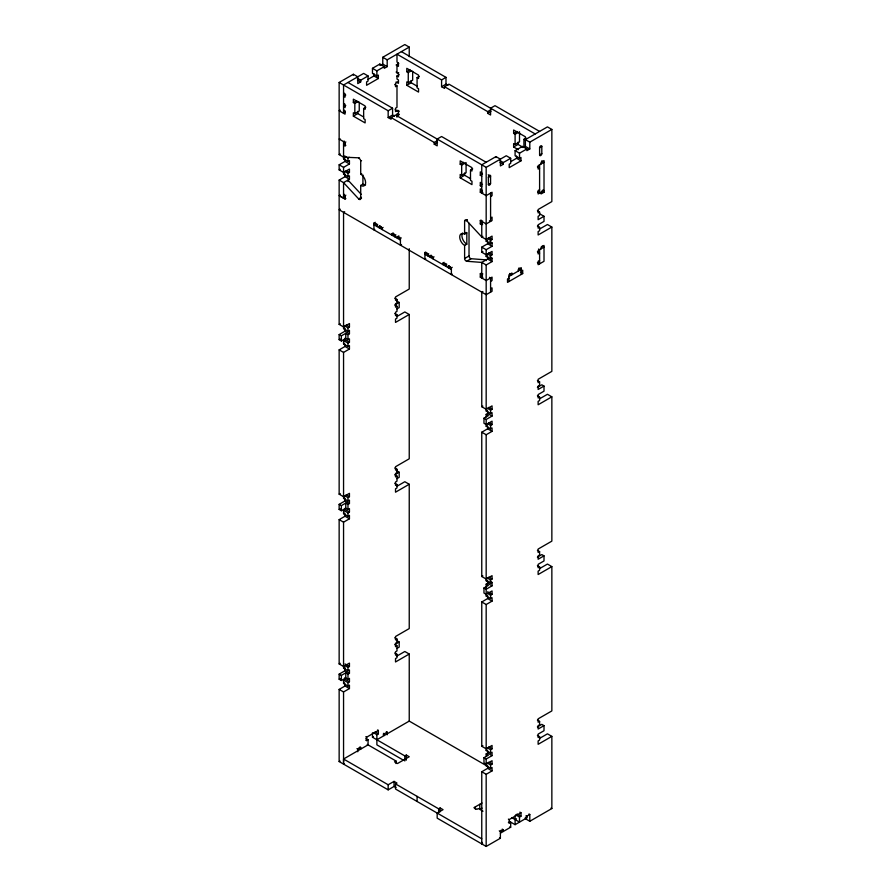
<?xml version="1.0" encoding="UTF-8"?>
<svg xmlns="http://www.w3.org/2000/svg" width="891" height="891" viewBox="0 0 891 891"><rect width="100%" height="100%" fill="white"/><g stroke="black" fill="none" stroke-linecap="round" stroke-linejoin="round"><path stroke-width="1.34" d="M396.005 787.599L394.045 786.463L388.164 789.86L339.148 761.56L339.148 689.411L345.029 686.014L349.439 688.565L349.439 685.168L347.969 686.014L343.558 683.464L343.558 680.067L345.029 679.22L349.439 681.771L349.439 678.374L347.969 679.22L345.764 677.951L341.353 680.501L339.148 679.22L339.148 674.131L345.029 670.734L349.439 673.284L349.439 669.887L347.969 670.734L343.558 668.183L343.558 522.182L349.439 518.785L349.439 515.388L347.969 516.234L343.558 513.695L343.558 510.298L345.029 509.452L349.439 511.991L349.439 508.605L347.969 509.452L345.764 508.171L341.353 510.721L339.148 509.452L339.148 504.351L345.029 500.965L349.439 503.504L349.439 500.107L347.969 500.965L343.558 498.414L343.558 352.413L349.439 349.016L349.439 345.619L347.969 346.465L343.558 343.915L343.558 340.518L345.029 339.671L349.439 342.222L349.439 338.825L347.969 339.671L345.764 338.402L341.353 340.952L339.148 339.671L339.148 334.582L345.029 331.185L349.439 333.735L349.439 330.338L347.969 331.185L343.558 328.634L343.558 212.348L344.661 211.702M343.558 762.284L343.558 691.962L349.439 688.565M409.236 720.886L409.236 654.039L404.826 651.499L396.985 656.021M482.655 843.387L481.764 843.9L481.764 842.084M509.273 821.302L515.098 824.665L515.098 815.744M359.485 157.852L343.558 157.161L339.148 154.622L339.148 82.462L353.359 74.265L357.77 76.804L357.77 83.598L360.71 81.905L360.71 80.201L368.061 75.958L368.061 81.048L366.591 81.905L366.591 85.291L378.352 78.508L378.352 75.111L376.882 75.958L372.471 73.407L372.471 68.317L379.822 64.074L384.244 66.625L384.244 68.317L387.184 66.625L387.184 59.831L409.236 47.1L409.236 56.679M387.184 66.625L382.762 64.074L382.762 57.28L404.826 44.55L409.236 47.1M380.379 65.455L382.762 64.074M372.471 68.317L376.882 70.868L384.244 66.625M368.061 79.355L373.942 75.958L378.352 78.508M345.764 95.059L343.558 96.328L345.029 97.175L345.029 93.789L343.558 92.931M345.764 105.528L343.558 106.797L345.029 107.644L345.029 104.258L343.558 103.401M396.094 81.961L398.455 83.32L398.455 79.923L396.985 79.076L396.985 75.958L399.19 74.688M340.251 110.128L339.148 110.762L345.029 114.159L345.029 110.762L343.558 109.916M359.24 102.131L359.24 111.041L354.83 113.591L353.359 112.745L353.359 116.142L365.121 122.925L365.121 119.528L363.651 118.681L363.651 108.502L365.121 109.348L365.121 105.951L353.359 99.157L353.359 102.554L356.667 100.65M412.667 71.291L412.667 80.201L408.256 82.752L406.786 81.905L406.786 85.291L418.547 92.085L418.547 88.688L417.077 87.841L417.077 77.651L418.547 78.508L418.547 75.111L406.786 68.317L406.786 71.714L410.094 69.799M353.359 102.554L354.83 103.401L358.137 101.496M406.786 71.714L408.256 72.561L411.564 70.656M345.396 112.244L343.558 113.313L343.558 85.013L363.651 73.407L368.061 75.958M398.455 81.616L395.515 83.32L395.515 86.705L396.985 85.859L396.985 107.366L395.515 108.212L395.515 111.609L397.898 110.228M363.651 108.502L365.856 107.221M417.077 77.651L419.282 76.381M353.359 116.142L357.77 113.591L363.651 116.988M406.786 85.291L411.197 82.752L417.077 86.149M339.972 138.584L339.148 139.063L345.029 142.449L345.853 141.97M388.164 110.762L392.575 108.212L392.575 115.006L388.164 117.556L388.164 110.762L339.148 82.462M441.58 79.923L445.99 77.372L445.99 84.166L441.58 86.705L441.58 79.923L396.985 54.173L396.985 62.092L398.455 62.938L398.455 66.335L396.094 64.976M344.383 141.123L343.558 141.602L343.558 158.865L347.969 161.416L349.439 160.558L349.439 163.955L343.558 167.352L339.148 164.802L339.148 169.903L343.558 172.442L349.439 169.056L349.439 172.442L347.969 173.299L344.661 171.384M399.279 111.13L398.455 111.609L395.147 109.704M345.218 144.041L343.558 144.999L345.029 145.846L345.853 145.367M388.164 117.556L391.104 119.249L391.104 117.556L395.515 115.006L486.174 167.352L506.266 155.747L510.688 158.297L510.688 163.387L509.218 164.245L509.218 167.631L520.979 160.848L520.979 157.451L519.509 158.297L515.098 155.747L515.098 150.657L522.449 146.414L526.859 148.964L526.859 150.657L529.8 148.964L529.8 142.17L551.852 129.44L551.852 201.589L538.131 209.508L538.131 212.904L539.601 212.058L539.601 215.455L538.131 216.301L538.131 219.698L544.011 216.301L544.011 221.402L538.131 224.788L538.131 228.185L539.601 227.339L539.601 230.736L538.131 231.582L538.131 234.979L551.852 227.06L551.852 371.369L538.131 379.288L538.131 382.685L539.601 381.838L539.601 385.235L538.131 386.081L538.131 389.478L544.011 386.081L544.011 391.171L538.131 394.568L538.131 397.965L539.601 397.119L539.601 400.505L538.131 401.362L538.131 404.759L551.852 396.829L551.852 541.138L538.131 549.056L538.131 552.453L539.601 551.607L539.601 555.004L538.131 555.85L538.131 559.247L544.011 555.85L544.011 560.951L538.131 564.337L538.131 567.734L539.601 566.888L539.601 570.285L538.131 571.131L538.131 574.528L551.852 566.609L551.852 710.918L538.131 718.837L538.131 722.233L539.601 721.387L539.601 724.784L538.131 725.63L538.131 729.027L544.011 725.63L544.011 730.72L538.131 734.117L538.131 737.514L539.601 736.668L539.601 740.053L538.131 740.911L538.131 744.308L551.852 736.378L551.852 808.538L529.8 821.268L525.389 818.718L525.389 817.448M396.985 117.2L396.985 114.159L398.633 113.202M441.58 86.705L444.52 88.409L444.52 86.705L448.93 84.166L535.19 133.962M396.985 114.159L398.455 115.006L399.279 114.527M339.148 154.622L340.251 153.987M343.558 157.161L345.029 156.315M343.558 158.865L344.572 158.286M344.661 156.103L347.969 158.019L349.261 157.273M339.148 164.802L345.029 161.416L349.439 163.955M339.148 169.903L340.251 169.268M344.661 325.883L347.969 327.788L349.439 326.941L349.439 323.544L343.558 326.941L339.148 324.391L339.148 180.082L343.558 182.633L358.661 198.905A2.083 1.203 60 0 0 360.71 198.537L360.71 185.462A6.928 3.998 60 0 0 365.611 182.633A6.928 3.998 60 0 0 360.71 174.146L360.71 161.071L361.546 160.592M343.558 167.352L343.558 174.146L344.572 173.556M339.148 180.082L345.029 176.685L349.439 179.236L349.439 175.839L347.969 176.685L343.558 174.146M349.439 179.236L343.558 182.633L343.558 198.192L345.396 197.134M360.71 174.146L361.679 173.589M340.251 195.018L339.148 195.652L345.029 199.049L345.853 198.57M344.383 194.327L343.558 194.795L345.029 195.652L345.853 195.174M391.104 117.556L434.229 142.449L437.537 140.544M444.52 86.705L487.644 111.609L490.952 109.704M360.71 185.462L362.915 184.192A6.928 3.998 60 0 0 365.6 184.816M434.229 142.449L434.229 144.153L437.537 142.237M487.644 111.609L487.644 113.313L490.952 111.397M340.251 209.162L339.148 209.797L486.174 294.687L492.055 291.29L492.055 287.893L490.585 288.74M358.661 198.905L361.412 197.312M360.71 198.537L361.546 198.058M466.082 163.81L466.082 172.731L461.672 175.271L460.202 174.424L460.202 177.821L471.963 184.615L471.963 181.218L470.493 180.372L470.493 170.181L471.963 171.027L471.963 167.631L460.202 160.848L460.202 164.245L463.509 162.329M529.8 148.964L525.389 146.414L525.389 136.791L513.628 129.997L513.628 133.394L516.936 131.489M460.202 164.245L461.672 165.091L466.082 162.541M513.628 133.394L515.098 134.251L518.406 132.336M374.777 229.41L373.942 229.889L373.942 223.095L375.323 222.304M376.147 223.518L373.942 224.788L400.415 240.069M470.493 170.181L472.698 168.911M518.328 149.699L513.628 146.982L513.628 143.585L515.098 144.431L519.509 141.892L519.509 131.701M523.919 146.982L523.919 139.341L526.124 138.072M373.942 223.095L376.882 224.788L377.717 224.32M510.688 158.297L503.326 162.541L503.326 164.245L500.386 165.938L500.386 159.144L495.975 156.604L481.764 164.802L481.764 193.102L482.866 192.467M460.202 177.821L464.612 175.271L470.493 178.668M513.628 146.982L518.039 144.431L522.739 147.149M377.717 226.013L376.882 226.492L376.882 224.788M381.27 226.793L379.332 227.907L379.332 226.203L380.167 225.735M379.332 226.203L382.272 227.907L383.108 227.428M523.552 147.472L525.389 146.414M481.764 172.731L480.294 171.874L480.294 175.271L482.499 174.001M515.098 150.657L519.509 153.207L526.859 148.964M510.688 161.694L516.568 158.297L520.979 160.848M488.379 177.398L490.585 176.128L488.235 174.77M539.601 147.828L541.806 146.558M394.29 233.988L392.085 235.257L392.085 233.565L393.187 232.93M481.764 183.201L480.294 182.343L480.294 185.74L482.499 184.47M392.085 233.565L395.025 235.257L395.849 234.79M396.127 236.327L395.025 236.961L395.025 235.257M399.68 237.106L397.475 238.376L397.475 236.672L398.845 235.881M488.379 184.47L490.585 183.201L490.585 175.917A1.192 0.691 -60 0 0 490.34 175.371L490.173 175.315A1.815 1.047 -60 0 0 488.892 176.006L488.636 176.351A1.192 0.691 -60 0 0 488.379 177.186L488.379 184.47A1.559 0.902 -60 0 0 489.482 185.105A1.559 0.902 -60 0 0 490.585 183.201M539.601 154.9L541.806 153.631L541.806 146.347A1.192 0.691 -60 0 0 541.55 145.812L541.472 145.768A1.815 1.047 -60 0 0 540.102 146.436L539.846 146.781A1.192 0.691 -60 0 0 539.59 147.616L539.601 154.9A1.559 0.902 -60 0 0 540.703 155.535A1.559 0.902 -60 0 0 541.806 153.631M397.475 236.672L400.415 238.376L401.24 237.897M481.764 189.705L480.294 188.859L480.294 192.256L482.499 190.975M401.518 244.524L400.415 245.17L400.415 238.376M490.585 196.499L492.055 195.652L492.055 192.256L486.174 195.652L480.294 192.256M489.85 256.909L492.055 258.178L492.055 261.575L486.174 264.972L481.764 262.422L466.672 261.263A2.083 1.203 60 0 1 464.612 258.524L464.612 245.448A6.928 3.998 60 0 1 459.711 236.961A6.928 3.998 60 0 1 464.612 234.133L464.612 221.057L467.096 219.631M464.612 221.057A2.083 1.203 60 0 1 466.672 220.69L467.497 220.211M425.742 258.836L424.918 259.314L424.918 252.521L425.742 252.042M482.599 224.309L481.764 224.788L480.294 223.942L480.294 220.545L481.129 220.066M427.123 252.944L424.918 254.225L451.381 269.505M482.599 220.923L481.764 221.391L481.764 236.961L486.174 239.501L492.055 236.115L492.055 239.501L490.585 240.358L487.277 238.443M424.918 252.521L427.858 254.225L428.682 253.746M480.294 223.942L482.499 222.672M490.585 218.005L492.055 217.148L492.055 220.545L486.174 223.942L480.294 220.545M539.601 189.705L538.131 190.551L538.131 193.948L544.011 190.551L542.909 189.917M464.612 234.133L466.817 232.852L466.817 244.179L464.612 245.448M428.961 255.283L427.858 255.917L427.858 254.225M432.235 256.218L430.308 257.332L430.308 255.639L431.133 255.16M541.071 163.955L541.071 162.262L544.011 160.558L544.011 192.256L541.071 193.948L541.071 192.256M430.308 255.639L433.249 257.332L434.073 256.853M482.866 236.327L481.764 236.961L466.672 220.69M445.89 263.636A1.559 0.902 0 0 1 445.255 263.413L443.05 264.694L443.05 262.99L444.152 262.355M339.148 324.391L340.251 323.756M486.174 167.352L486.174 241.205L487.188 240.626M443.05 262.99L445.99 264.694L446.814 264.215M446.814 265.908L445.99 266.387L445.99 264.694M450.367 266.687L448.44 267.801L448.44 266.108L449.264 265.629M487.277 253.723L490.585 255.639L492.055 254.781L492.055 251.396L486.174 254.781L481.764 252.242L481.764 247.141L487.644 243.755L492.055 246.295L492.055 242.898L489.85 241.628M464.612 258.524L469.022 255.973L469.022 223.196M343.558 328.634L344.572 328.055M486.174 241.205L490.585 243.755L492.055 242.898M448.44 266.108L451.381 267.801L452.205 267.322M409.236 654.039L395.515 661.968L395.515 658.572L396.985 657.714L396.985 654.328L395.515 655.175L395.515 651.778L396.985 650.931L396.985 645.83L395.515 646.688L395.515 643.291L396.985 642.444L396.985 639.047L395.515 639.894L395.515 636.497L409.236 628.578L409.236 484.27L395.515 492.188L395.515 488.791L396.985 487.945L396.985 484.548L395.515 485.395L395.515 481.998L396.985 481.151L396.985 476.061L395.515 476.908L395.515 473.511L396.985 472.664L396.985 469.267L395.515 470.114L395.515 466.728L409.236 458.798L409.236 314.49L395.515 322.419L395.515 319.023L396.985 318.165L396.985 314.779L395.515 315.626L395.515 312.229L396.985 311.382L396.985 306.281L395.515 307.139L395.515 303.742L396.985 302.895L396.985 299.499L395.515 300.345L395.515 296.948L409.236 289.029L409.236 248.7M481.764 252.242L482.866 251.607M481.764 247.141L486.174 249.692L492.055 246.295M466.672 261.263L471.083 258.713L486.174 259.882L486.174 260.64M339.148 334.582L341.353 335.851L345.764 333.312L347.969 334.582L349.439 333.735M396.985 308.832L399.19 307.562L399.19 302.461L394.78 305.012L396.985 306.281M452.205 274.116L451.381 274.595L451.381 267.801M339.148 339.671L340.251 339.037M486.174 249.692L486.174 256.485L487.188 255.895M492.055 261.575L487.644 259.025L481.764 262.422L481.764 277.992L482.866 277.346M539.601 229.032L547.442 224.51L551.852 227.06M343.558 343.915L344.572 343.336M486.174 256.485L490.585 259.025L492.055 258.178M343.558 340.518L347.969 343.068L349.439 342.222M344.661 495.652L347.969 497.568L349.439 496.71L349.439 493.324L343.558 496.71L339.148 494.171L339.148 349.862L345.029 346.465L349.439 349.016M396.985 316.472L404.826 311.95L409.236 314.49M490.585 281.389L492.055 280.531L492.055 277.134L486.174 280.531L480.294 277.134L480.294 273.749L481.396 273.103M482.866 273.96L481.764 274.595L480.294 273.749M480.294 277.134L482.499 275.865M482.866 291.502L481.764 292.137L481.764 406.73L486.174 409.281L492.055 405.884L492.055 409.281L490.585 410.127L487.277 408.223M508.973 276.433L521.224 269.36L518.863 268.002M508.973 278.126L507.502 278.972L507.502 282.369L522.705 273.593L522.705 270.196L521.235 271.053M539.601 260.45L538.131 261.297L538.131 264.694L544.011 261.297L544.011 245.448L541.071 247.141L541.071 248.845M481.764 406.73L482.866 406.096M339.148 494.171L340.251 493.536M486.174 264.972L486.174 410.974L487.188 410.395M486.174 416.921L486.174 414.371L487.644 413.524L492.055 416.075L492.055 412.678L490.585 413.524L486.174 410.974M343.558 498.414L344.572 497.835M487.277 423.503L490.585 425.408L492.055 424.561L492.055 421.165L486.174 424.561L483.969 423.292L483.969 418.191L488.379 415.651L486.174 414.371M537.396 387.351L541.806 384.801L544.011 386.081M483.969 418.191L486.174 419.472L492.055 416.075M339.148 504.351L341.353 505.631L345.764 503.081L347.969 504.351L349.439 503.504M396.985 478.612L399.19 477.331L399.19 472.241L394.78 474.792L396.985 476.061M339.148 509.452L340.251 508.817M486.174 419.472L486.174 426.254L487.188 425.675M487.277 577.992L490.585 579.907L492.055 579.05L492.055 575.664L486.174 579.05L481.764 576.51L481.764 432.202L487.644 428.805L492.055 431.355L492.055 427.958L490.585 428.805L486.174 426.254M539.601 398.812L547.442 394.29L551.852 396.829M343.558 513.695L344.572 513.105M343.558 510.298L347.969 512.848L349.439 511.991M344.661 665.432L347.969 667.337L349.439 666.49L349.439 663.093L343.558 666.49L339.148 663.94L339.148 519.631L345.029 516.234L349.439 518.785M396.985 486.252L404.826 481.719L409.236 484.27M481.764 432.202L486.174 434.741L492.055 431.355M481.764 576.51L482.866 575.876M339.148 663.94L340.251 663.305M486.174 434.741L486.174 580.754L487.188 580.175M486.174 587.971L486.174 584.151L487.644 583.304L492.055 585.844L492.055 582.447L489.85 581.177M343.558 668.183L344.572 667.604M486.174 580.754L490.585 583.304L492.055 582.447M487.277 593.272L490.585 595.188L492.055 594.33L492.055 590.945L486.174 594.33L483.969 593.061L483.969 587.971L488.379 585.42L486.174 584.151M537.396 557.131L541.806 554.581L544.011 555.85M483.969 587.971L486.174 589.241L492.055 585.844M339.148 674.131L341.353 675.4L345.764 672.861L347.969 674.131L349.439 673.284M396.985 648.381L399.19 647.111L399.19 642.01L394.78 644.561L396.985 645.83M339.148 679.22L340.251 678.586M486.174 589.241L486.174 596.034L487.188 595.444M487.277 747.772L490.585 749.676L492.055 748.83L492.055 745.433L486.174 748.83L481.764 746.279L481.764 601.971L487.644 598.574L492.055 601.124L492.055 597.727L490.585 598.574L486.174 596.034M539.601 568.592L547.442 564.059L551.852 566.609M343.558 683.464L344.572 682.885M343.558 680.067L347.969 682.617L349.439 681.771M481.764 601.971L486.174 604.521L492.055 601.124M365.767 736.757L366.591 737.225L378.352 730.442L378.352 733.839L376.882 734.685L373.574 732.77M365.767 740.143L366.591 740.621L368.061 739.775L368.061 744.865L343.558 759.021L343.558 764.11L344.449 763.598M372.471 732.77L372.471 737.225L373.396 736.701M356.946 748.64L357.77 749.119L360.71 747.415L360.71 749.119L358.783 747.995M383.408 733.36L384.233 733.839L387.184 732.135L387.184 734.785M339.148 761.56L340.039 761.048M376.882 739.775L409.236 721.097L487.355 766.204M396.005 763.542L396.005 761.003L394.535 761.85L397.475 763.542L409.236 756.749L406.296 755.056L404.826 755.902L372.471 737.225M343.558 759.021L388.164 784.771L394.045 781.374L396.985 783.066L395.515 783.913L395.515 789.014L481.764 838.81M481.764 746.279L482.866 745.644M486.174 604.521L486.174 750.523L487.188 749.944M486.174 756.47L486.174 753.92L487.644 753.073L492.055 755.624L492.055 752.227L490.585 753.073L486.174 750.523M487.277 763.052L490.585 764.957L492.055 764.11L492.055 760.714L486.174 764.11L483.969 762.841L483.969 757.74L488.379 755.2L486.174 753.92M537.396 726.9L541.806 724.35L544.011 725.63M483.969 757.74L486.174 759.021L492.055 755.624M486.174 759.021L486.174 765.803L487.188 765.224M481.764 843.9L481.764 771.751L487.644 768.354L492.055 770.904L492.055 767.507L490.585 768.354L486.174 765.803M539.601 738.361L547.442 733.839L551.852 736.378M481.764 771.751L486.174 774.301L492.055 770.904M395.515 783.913L438.639 808.816L440.109 807.97L443.05 809.663L437.169 813.06L437.169 818.15L486.174 846.45L500.386 838.242L500.386 831.459L503.326 829.755L503.326 831.459L501.121 830.178M482.009 803.014L473.923 807.68L476.863 809.384L478.333 808.538L482.989 811.222M482.009 808.115L479.804 809.384L479.804 804.295M508.382 819.096L509.218 819.564L520.979 812.781L520.979 816.178L519.509 817.025L515.644 814.797M508.382 822.482L509.218 822.961L510.688 822.115L510.688 827.204L500.441 833.13M515.098 819.564L516.468 818.773M526.024 815.699L526.859 816.178L529.8 814.474L529.8 821.268M515.098 824.665L526.859 817.871L526.859 816.178M340.618 196.499L339.883 196.076M341.721 197.134L340.986 196.711M342.823 197.769L342.088 197.345M551.852 129.44L547.442 126.89L525.389 139.62L529.8 142.17M401.395 51.622L445.99 77.372M539.601 131.411L494.995 105.673L490.585 108.212L490.585 115.006L487.644 113.313M445.99 84.166L447.95 85.291M382.762 57.28L387.184 59.831M523.919 139.341L525.389 140.188M396.094 72.048L398.455 73.407L398.455 76.804L396.985 75.958M541.661 160.903L544.011 162.262L538.131 165.659L538.131 169.045L539.601 168.199L537.396 166.929M394.78 84.589L396.985 85.859M357.402 78.297L360.71 80.201M500.018 160.636L503.326 162.541M357.402 79.99L360.71 81.905M500.018 162.329L503.326 164.245M541.806 190.975L544.011 192.256M347.969 82.462L392.575 108.212M486.174 162.262L441.58 136.512L437.169 139.052L437.169 145.846L434.229 144.153M537.763 192.044L539.601 193.102L539.601 164.802M392.575 115.006L394.535 116.142M480.294 175.271L481.764 176.128M537.396 210.788L539.601 212.058M539.601 213.762L544.011 216.301M480.294 185.74L481.764 186.598M537.396 226.069L539.601 227.339M542.173 246.083L544.011 247.141L538.131 250.538L538.131 253.935L539.601 253.089L537.396 251.819M489.482 220.756L490.585 221.391L490.585 193.102M538.498 249.057L539.601 249.692L539.601 263.836L537.418 262.589M488.747 237.596L492.055 239.501M346.131 170.537L349.439 172.442M488.747 252.877L492.055 254.781M520.5 272.323L522.705 273.593M509.708 273.459L511.924 274.729L511.924 273.036L508.973 274.729L508.973 281.523M489.482 277.357L490.585 277.992L490.585 292.137M394.78 298.218L396.985 299.499M537.396 380.557L539.601 381.838M396.985 301.191L399.19 302.461M394.78 313.498L396.985 314.779M537.396 395.838L539.601 397.119M346.131 325.026L349.439 326.941M488.747 407.365L492.055 409.281M488.747 422.646L492.055 424.561M339.148 349.862L343.558 352.413M394.78 467.998L396.985 469.267M537.396 550.337L539.601 551.607M396.985 470.971L399.19 472.241M394.78 483.278L396.985 484.548M537.396 565.618L539.601 566.888M346.131 494.806L349.439 496.71M488.747 577.145L492.055 579.05M487.644 591.791L492.055 594.33M339.148 519.631L343.558 522.182M394.78 637.767L396.985 639.047M537.396 720.106L539.601 721.387M396.985 640.74L399.19 642.01M394.78 653.047L396.985 654.328M537.396 735.387L539.601 736.668M345.029 663.94L349.439 666.49M488.747 746.925L492.055 748.83M488.747 762.195L492.055 764.11M551.028 808.059L551.852 808.538M339.148 689.411L343.558 691.962M386.349 731.656L387.184 732.135M528.964 813.995L529.8 814.474M377.528 729.963L378.352 730.442M519.876 812.147L520.979 812.781M383.13 734.897L384.233 735.532L384.233 733.839M525.757 817.236L526.859 817.871M375.044 731.923L378.352 733.839M517.114 813.951L520.979 816.178M511.601 817.548L519.509 822.115L519.509 817.025M365.856 738.505L368.061 739.775M403.656 760.324L376.882 744.865L376.882 734.685M367.237 744.397L396.005 761.003M509.852 826.737L510.688 827.204M359.886 746.936L360.71 747.415M502.223 829.12L503.326 829.755M499.283 830.813L500.386 831.459M499.561 837.763L500.386 838.242M361.178 194.327L347.969 180.082L347.969 181.608M522.449 146.414L522.449 147.472M521.224 274.45L521.235 267.656L518.295 269.349L518.295 271.053M519.509 153.207L519.509 158.297M518.039 142.17L518.039 144.431M516.568 156.036L516.568 158.297M515.098 134.251L515.098 144.431M509.218 819.564L509.218 822.961M495.975 156.604L495.975 157.551M490.585 240.358L490.585 243.755M490.585 255.639L490.585 259.025M490.585 410.127L490.585 413.524M490.585 425.408L490.585 428.805M490.585 579.907L490.585 583.304M490.585 595.188L490.585 598.574M490.585 749.676L490.585 753.073M490.585 764.957L490.585 768.354M487.644 240.993L487.644 243.755M487.644 256.062L487.644 259.025M487.644 411.185L487.644 413.524M487.644 426.254L487.644 428.805M487.644 580.542L487.644 583.304M487.644 595.611L487.644 598.574M487.644 750.734L487.644 753.073M487.644 765.803L487.644 768.354M486.174 774.301L486.174 846.45M475.393 806.834L475.393 809.384M464.612 173.01L464.612 175.271M461.672 165.091L461.672 175.271M440.109 807.97L440.109 811.79M438.639 808.816L438.639 812.637M433.249 257.332L433.249 259.036M417.077 796.365L417.077 801.466M411.197 80.491L411.197 82.752M408.256 72.561L408.256 82.752M406.296 755.056L406.296 760.146M404.826 755.902L404.826 761.003M398.455 110.974L398.455 115.006M394.045 781.374L394.045 786.463M388.164 784.771L388.164 789.86M382.272 227.907L382.272 229.6M379.822 64.074L379.822 65.132M376.882 70.868L376.882 75.958M373.942 73.697L373.942 75.958M366.591 737.225L366.591 740.621M362.915 174.992L362.915 184.192M357.77 111.33L357.77 113.591M357.77 749.119L357.77 751.77M354.83 103.401L354.83 113.591M353.359 74.265L353.359 75.212M347.969 158.019L347.969 161.416M347.969 173.299L347.969 176.685M347.969 327.788L347.969 331.185M347.969 334.582L347.969 339.671M347.969 343.068L347.969 346.465M347.969 497.568L347.969 500.965M347.969 504.351L347.969 509.452M347.969 512.848L347.969 516.234M347.969 667.337L347.969 670.734M347.969 674.131L347.969 679.22M347.969 682.617L347.969 686.014M345.764 333.312L345.764 338.402M345.764 503.081L345.764 508.171M345.764 672.861L345.764 677.951M345.029 142.449L345.029 145.846M345.029 159.077L345.029 161.416M345.029 174.146L345.029 176.685M345.029 195.652L345.029 199.049M345.029 328.423L345.029 331.185M345.029 338.19L345.029 339.671M345.029 344.338L345.029 346.465M345.029 498.414L345.029 500.965M345.029 508.382L345.029 509.452M345.029 513.695L345.029 516.234M345.029 667.76L345.029 670.734M345.029 677.528L345.029 679.22M345.029 683.887L345.029 686.014M341.353 335.851L341.353 340.952M341.353 505.631L341.353 510.721M341.353 675.4L341.353 680.501M398.678 63.406A1.815 1.047 -60 0 0 397.397 64.208L397.23 64.442A1.192 0.691 -60 0 0 396.974 65.277L396.985 72.561A1.559 0.902 -60 0 0 397.564 73.352A1.559 0.902 -60 0 0 398.689 72.639M471.083 258.713A2.083 1.203 60 0 1 469.022 255.973M358.661 158.331A2.083 1.203 60 0 1 360.71 161.071M466.817 244.179A6.928 3.998 60 0 1 462.507 238.721A6.928 3.998 60 0 1 462.719 233.052M465.926 232.44A6.928 3.998 60 0 1 466.817 232.852"/></g></svg>
